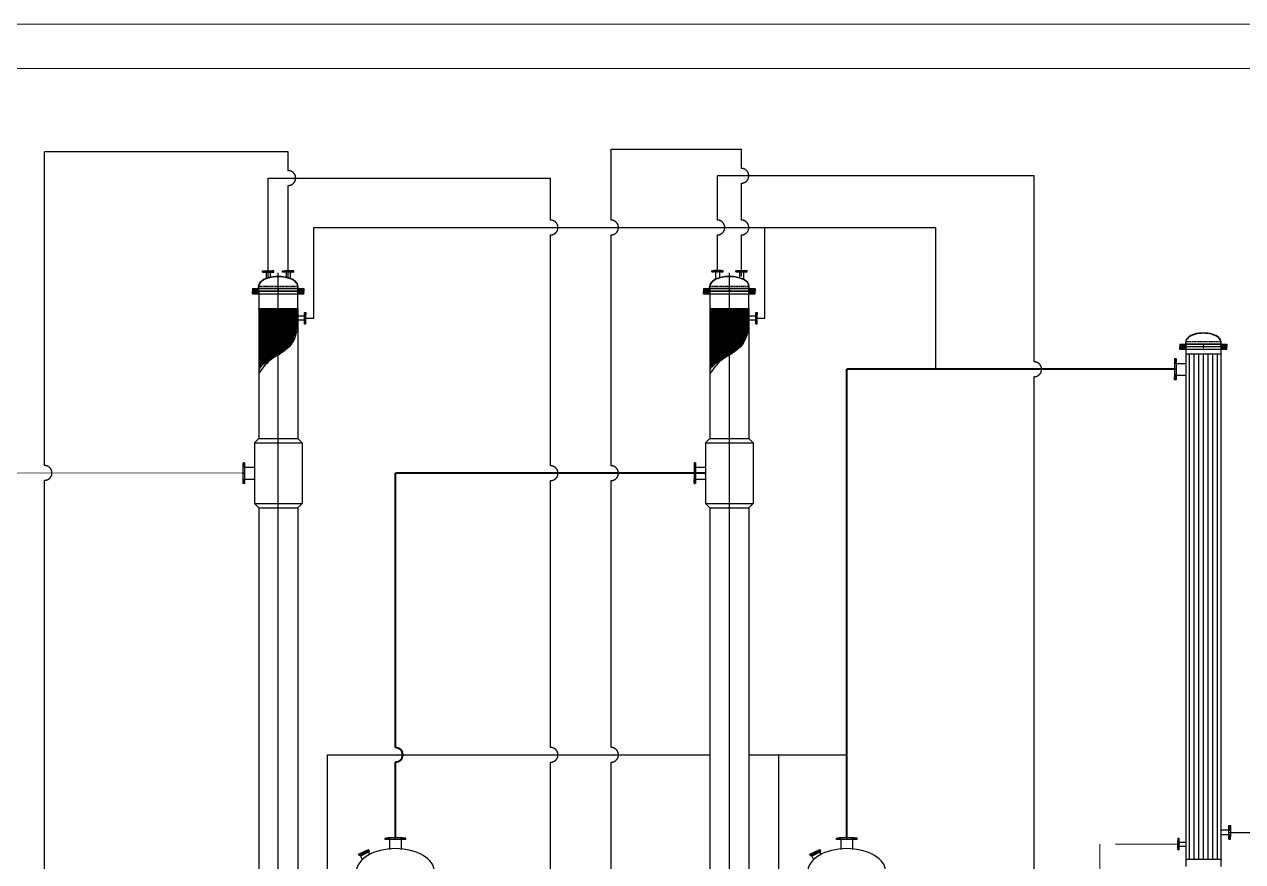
# Model space of a CAD drawing. Header units: millimetres. Extents: x -40360 to 69824, y -20656 to 13897.
# Drawn here: x -31093 to -17040, y -4272 to 5391 of the extents above; entities that cross this region are included whole.
import ezdxf

# ---------------------------------------------------------------- set-up
doc = ezdxf.new("R2010")
doc.units = ezdxf.units.MM
for name, pattern in [('ACAD_ISO02W100', [15, 12, -3]), ('ACAD_ISO10W100', [18, 12, -3, 0, -3]), ('PHANTOM', [63.5, 31.75, -6.35, 6.35, -6.35, 6.35, -6.35])]:
    doc.linetypes.add(name, pattern=pattern)
doc.layers.add('LAYER4', color=3, linetype='ACAD_ISO02W100')
for name, color, linetype, lineweight in [('冷凝水管线', 140, 'ACAD_ISO02W100', 15), ('外围线', 5, 'Continuous', 5), ('物料线路', 40, 'PHANTOM', 25), ('蒸汽线路', 1, 'Continuous', 15), ('轮廓线', 7, 'Continuous', 20)]:
    doc.layers.add(name, color=color, linetype=linetype, lineweight=lineweight)
pattern_1 = [(45, (-45495.7813, 7e-12), (-2.24506403, 2.24506403), [])]

msp = doc.modelspace()

# ---------------------------------------------------------------- hatches: boundary and pattern name
at = {"linetype": 'Continuous'}
h = msp.add_hatch(dxfattribs=at)
h.set_pattern_fill('_USER', scale=3, angle=-135, style=0, pattern_type=0)
h.set_pattern_definition([(315, (-57727.5144, 1825.0843), (-2.12132034, -2.12132034), [])])
h.paths.add_polyline_path([(-28347, 2531), (-28347, 2545), (-28339, 2545), (-28339, 2531)])
h.paths.add_polyline_path([(-28217, 2531), (-28217, 2545), (-28225, 2545), (-28225, 2531)])
h.paths.add_polyline_path([(-28305, 2531), (-28305, 2547), (-28321, 2547), (-28321, 2545), (-28325, 2545), (-28325, 2531)])
h.paths.add_polyline_path([(-28259, 2531), (-28259, 2547), (-28243, 2547), (-28243, 2545), (-28239, 2545), (-28239, 2531)])
h = msp.add_hatch(dxfattribs=at)
h.set_pattern_fill('_USER', scale=3, angle=-135, style=0, pattern_type=0)
h.set_pattern_definition([(225, (1396.6808, 1825.0843), (2.12132034, -2.12132034), [])])
h.paths.add_polyline_path([(-27984, 2531), (-27984, 2545), (-27992, 2545), (-27992, 2531)])
h.paths.add_polyline_path([(-28114, 2531), (-28114, 2545), (-28106, 2545), (-28106, 2531)])
h.paths.add_polyline_path([(-28026, 2531), (-28026, 2547), (-28010, 2547), (-28010, 2545), (-28006, 2545), (-28006, 2531)])
h.paths.add_polyline_path([(-28072, 2531), (-28072, 2547), (-28088, 2547), (-28088, 2545), (-28092, 2545), (-28092, 2531)])
h = msp.add_hatch(dxfattribs=at)
h.set_pattern_fill('_USER', scale=3, angle=-135, style=0, pattern_type=0)
h.set_pattern_definition([(225, (6347.3716, 1827.3475), (2.12132034, -2.12132034), [])])
h.paths.add_polyline_path([(-23034, 2533), (-23034, 2547), (-23042, 2547), (-23042, 2533)])
h.paths.add_polyline_path([(-23164, 2533), (-23164, 2547), (-23156, 2547), (-23156, 2533)])
h.paths.add_polyline_path([(-23076, 2533), (-23076, 2549), (-23060, 2549), (-23060, 2547), (-23056, 2547), (-23056, 2533)])
h.paths.add_polyline_path([(-23122, 2533), (-23122, 2549), (-23138, 2549), (-23138, 2547), (-23142, 2547), (-23142, 2533)])
h = msp.add_hatch(dxfattribs=at)
h.set_pattern_fill('_USER', scale=3, angle=-135, style=0, pattern_type=0)
h.set_pattern_definition([(315, (-52267.626, 1827.3475), (-2.12132034, -2.12132034), [])])
h.paths.add_polyline_path([(-22887, 2533), (-22887, 2547), (-22879, 2547), (-22879, 2533)])
h.paths.add_polyline_path([(-22757, 2533), (-22757, 2547), (-22765, 2547), (-22765, 2533)])
h.paths.add_polyline_path([(-22845, 2533), (-22845, 2549), (-22861, 2549), (-22861, 2547), (-22865, 2547), (-22865, 2533)])
h.paths.add_polyline_path([(-22799, 2533), (-22799, 2549), (-22783, 2549), (-22783, 2547), (-22779, 2547), (-22779, 2533)])
h = msp.add_hatch()
h.set_pattern_fill('ANSI31', color=3, angle=90, style=0)
h.set_pattern_definition([(135, (-45495.7813, 7e-12), (-2.24506403, -2.24506403), [])])
h.paths.add_polyline_path([(-28451, 2341), (-28463, 2341), (-28463, 2313), (-28451, 2313)])
h.paths.add_polyline_path([(-28451, 2309), (-28463, 2309), (-28463, 2281), (-28451, 2281)])
h.paths.add_polyline_path([(-28390, 2341), (-28429, 2341), (-28429, 2313), (-28424, 2313), (-28424, 2311), (-28390, 2311)])
h.paths.add_polyline_path([(-28390, 2311), (-28424, 2311), (-28424, 2309), (-28429, 2309), (-28429, 2281), (-28390, 2281)])
h.paths.add_polyline_path([(-27901, 2341), (-27940, 2341), (-27940, 2311), (-27906, 2311), (-27906, 2313), (-27901, 2313)])
h.paths.add_polyline_path([(-27901, 2309), (-27906, 2309), (-27906, 2311), (-27940, 2311), (-27940, 2281), (-27901, 2281)])
h.paths.add_polyline_path([(-27868, 2341), (-27879, 2341), (-27879, 2313), (-27868, 2313)])
h.paths.add_polyline_path([(-27868, 2309), (-27879, 2309), (-27879, 2281), (-27868, 2281)])
h = msp.add_hatch()
h.set_pattern_fill('ANSI31', color=3, angle=90, style=0)
h.set_pattern_definition([(135, (-40290.4917, 7e-12), (-2.24506403, -2.24506403), [])])
h.paths.add_polyline_path([(-23246, 2341), (-23258, 2341), (-23258, 2313), (-23246, 2313)])
h.paths.add_polyline_path([(-23246, 2309), (-23258, 2309), (-23258, 2281), (-23246, 2281)])
h.paths.add_polyline_path([(-23185, 2341), (-23224, 2341), (-23224, 2313), (-23219, 2313), (-23219, 2311), (-23185, 2311)])
h.paths.add_polyline_path([(-23185, 2311), (-23219, 2311), (-23219, 2309), (-23224, 2309), (-23224, 2281), (-23185, 2281)])
h.paths.add_polyline_path([(-22696, 2341), (-22735, 2341), (-22735, 2311), (-22701, 2311), (-22701, 2313), (-22696, 2313)])
h.paths.add_polyline_path([(-22696, 2309), (-22701, 2309), (-22701, 2311), (-22735, 2311), (-22735, 2281), (-22696, 2281)])
h.paths.add_polyline_path([(-22663, 2341), (-22674, 2341), (-22674, 2313), (-22663, 2313)])
h.paths.add_polyline_path([(-22663, 2309), (-22674, 2309), (-22674, 2281), (-22663, 2281)])
h = msp.add_hatch()
h.set_pattern_fill('ANSI31', color=6, style=0)
h.set_pattern_definition(pattern_1)
h.paths.add_polyline_path([(-28172, 2111), (-28179, 2111), (-28179, 2081), (-28172, 2081)])
h.paths.add_polyline_path([(-28193, 2111), (-28200, 2111), (-28200, 2081), (-28193, 2081)])
h.paths.add_polyline_path([(-28214, 2111), (-28220, 2111), (-28220, 2081), (-28214, 2081)])
h.paths.add_polyline_path([(-28234, 2111), (-28241, 2111), (-28241, 2081), (-28234, 2081)])
h.paths.add_polyline_path([(-28255, 2111), (-28262, 2111), (-28262, 2081), (-28255, 2081)])
h.paths.add_polyline_path([(-28275, 2111), (-28282, 2111), (-28282, 2081), (-28275, 2081)])
h.paths.add_polyline_path([(-28296, 2111), (-28303, 2111), (-28303, 2081), (-28296, 2081)])
h.paths.add_polyline_path([(-28317, 2111), (-28323, 2111), (-28323, 2081), (-28317, 2081)])
h.paths.add_polyline_path([(-28337, 2111), (-28344, 2111), (-28344, 2081), (-28337, 2081)])
h.paths.add_polyline_path([(-28358, 2111), (-28365, 2111), (-28365, 2081), (-28358, 2081)])
h.paths.add_polyline_path([(-28378, 2111), (-28390, 2111), (-28390, 2081), (-28378, 2081)])
h.paths.add_polyline_path([(-28152, 2111), (-28159, 2111), (-28159, 2081), (-28152, 2081)])
h.paths.add_polyline_path([(-28131, 2111), (-28138, 2111), (-28138, 2081), (-28131, 2081)])
h.paths.add_polyline_path([(-28110, 2111), (-28117, 2111), (-28117, 2081), (-28110, 2081)])
h.paths.add_polyline_path([(-28090, 2111), (-28097, 2111), (-28097, 2081), (-28090, 2081)])
h.paths.add_polyline_path([(-28069, 2111), (-28076, 2111), (-28076, 2081), (-28069, 2081)])
h.paths.add_polyline_path([(-28049, 2111), (-28055, 2111), (-28055, 2081), (-28049, 2081)])
h.paths.add_polyline_path([(-28028, 2111), (-28035, 2111), (-28035, 2081), (-28028, 2081)])
h.paths.add_polyline_path([(-28007, 2111), (-28014, 2111), (-28014, 2081), (-28007, 2081)])
h.paths.add_polyline_path([(-27987, 2111), (-27994, 2111), (-27994, 2081), (-27987, 2081)])
h.paths.add_polyline_path([(-27966, 2111), (-27973, 2111), (-27973, 2081), (-27966, 2081)])
h.paths.add_polyline_path([(-27940, 2111), (-27952, 2111), (-27952, 2081), (-27940, 2081)])
h = msp.add_hatch()
h.set_pattern_fill('ANSI31', color=6, style=0)
h.set_pattern_definition([(45, (-40290.4917, 7e-12), (-2.24506403, 2.24506403), [])])
h.paths.add_polyline_path([(-22967, 2111), (-22974, 2111), (-22974, 2081), (-22967, 2081)])
h.paths.add_polyline_path([(-22988, 2111), (-22994, 2111), (-22994, 2081), (-22988, 2081)])
h.paths.add_polyline_path([(-23008, 2111), (-23015, 2111), (-23015, 2081), (-23008, 2081)])
h.paths.add_polyline_path([(-23029, 2111), (-23036, 2111), (-23036, 2081), (-23029, 2081)])
h.paths.add_polyline_path([(-23049, 2111), (-23056, 2111), (-23056, 2081), (-23049, 2081)])
h.paths.add_polyline_path([(-23070, 2111), (-23077, 2111), (-23077, 2081), (-23070, 2081)])
h.paths.add_polyline_path([(-23091, 2111), (-23098, 2111), (-23098, 2081), (-23091, 2081)])
h.paths.add_polyline_path([(-23111, 2111), (-23118, 2111), (-23118, 2081), (-23111, 2081)])
h.paths.add_polyline_path([(-23132, 2111), (-23139, 2111), (-23139, 2081), (-23132, 2081)])
h.paths.add_polyline_path([(-23152, 2111), (-23159, 2111), (-23159, 2081), (-23152, 2081)])
h.paths.add_polyline_path([(-23173, 2111), (-23185, 2111), (-23185, 2081), (-23173, 2081)])
h.paths.add_polyline_path([(-22946, 2111), (-22953, 2111), (-22953, 2081), (-22946, 2081)])
h.paths.add_polyline_path([(-22926, 2111), (-22933, 2111), (-22933, 2081), (-22926, 2081)])
h.paths.add_polyline_path([(-22905, 2111), (-22912, 2111), (-22912, 2081), (-22905, 2081)])
h.paths.add_polyline_path([(-22885, 2111), (-22891, 2111), (-22891, 2081), (-22885, 2081)])
h.paths.add_polyline_path([(-22864, 2111), (-22871, 2111), (-22871, 2081), (-22864, 2081)])
h.paths.add_polyline_path([(-22843, 2111), (-22850, 2111), (-22850, 2081), (-22843, 2081)])
h.paths.add_polyline_path([(-22823, 2111), (-22830, 2111), (-22830, 2081), (-22823, 2081)])
h.paths.add_polyline_path([(-22802, 2111), (-22809, 2111), (-22809, 2081), (-22802, 2081)])
h.paths.add_polyline_path([(-22781, 2111), (-22788, 2111), (-22788, 2081), (-22781, 2081)])
h.paths.add_polyline_path([(-22761, 2111), (-22768, 2111), (-22768, 2081), (-22761, 2081)])
h.paths.add_polyline_path([(-22735, 2111), (-22747, 2111), (-22747, 2081), (-22735, 2081)])
h = msp.add_hatch(dxfattribs=at)
h.set_pattern_fill('_USER', scale=3, angle=-45, style=0, pattern_type=0)
h.set_pattern_definition([(135, (-28567.013, -27445.1252), (-2.12132034, -2.12132034), [])])
h.paths.add_polyline_path([(-27861, 1936), (-27847, 1936), (-27847, 1944), (-27861, 1944)])
h.paths.add_polyline_path([(-27861, 2066), (-27847, 2066), (-27847, 2058), (-27861, 2058)])
h.paths.add_polyline_path([(-27861, 1978), (-27845, 1978), (-27845, 1962), (-27847, 1962), (-27847, 1958), (-27861, 1958)])
h.paths.add_polyline_path([(-27861, 2024), (-27845, 2024), (-27845, 2040), (-27847, 2040), (-27847, 2044), (-27861, 2044)])
h = msp.add_hatch(dxfattribs=at)
h.set_pattern_fill('_USER', scale=3, angle=-45, style=0, pattern_type=0)
h.set_pattern_definition([(135, (-23361.7234, -27445.1252), (-2.12132034, -2.12132034), [])])
h.paths.add_polyline_path([(-22656, 1936), (-22642, 1936), (-22642, 1944), (-22656, 1944)])
h.paths.add_polyline_path([(-22656, 2066), (-22642, 2066), (-22642, 2058), (-22656, 2058)])
h.paths.add_polyline_path([(-22656, 1978), (-22640, 1978), (-22640, 1962), (-22642, 1962), (-22642, 1958), (-22656, 1958)])
h.paths.add_polyline_path([(-22656, 2024), (-22640, 2024), (-22640, 2040), (-22642, 2040), (-22642, 2044), (-22656, 2044)])
h = msp.add_hatch()
h.set_pattern_fill('ANSI31', color=256, style=0)
h.set_pattern_definition(pattern_1)
h.paths.add_polyline_path([(-17763, 1674), (-17751, 1674), (-17751, 1700), (-17763, 1700)])
h.paths.add_polyline_path([(-17763, 1670), (-17763, 1644), (-17751, 1644), (-17751, 1670)])
h.paths.add_polyline_path([(-17693, 1672), (-17693, 1700), (-17729, 1700), (-17729, 1674), (-17724, 1674), (-17724, 1672)])
h.paths.add_polyline_path([(-17693, 1644), (-17693, 1672), (-17724, 1672), (-17724, 1670), (-17729, 1670), (-17729, 1644)])
h.paths.add_polyline_path([(-17261, 1672), (-17261, 1674), (-17256, 1674), (-17256, 1700), (-17293, 1700), (-17293, 1672)])
h.paths.add_polyline_path([(-17256, 1644), (-17256, 1670), (-17261, 1670), (-17261, 1672), (-17293, 1672), (-17293, 1644)])
h.paths.add_polyline_path([(-17234, 1674), (-17223, 1674), (-17223, 1700), (-17234, 1700)])
h.paths.add_polyline_path([(-17234, 1644), (-17223, 1644), (-17223, 1670), (-17234, 1670)])
h = msp.add_hatch(dxfattribs=at)
h.set_pattern_fill('_USER', scale=3, angle=-45, style=0, pattern_type=0)
h.set_pattern_definition([(315, (-17934.4442, 33593.9363), (2.12132034, 2.12132034), [])])
h.paths.add_polyline_path([(-17809, 1530), (-17825, 1530), (-17825, 1519), (-17809, 1519)])
h.paths.add_polyline_path([(-17809, 1290), (-17825, 1290), (-17825, 1301), (-17809, 1301)])
h.paths.add_polyline_path([(-17809, 1478), (-17827, 1478), (-17827, 1497), (-17825, 1497), (-17825, 1501), (-17809, 1501)])
h.paths.add_polyline_path([(-17809, 1343), (-17827, 1343), (-17827, 1323), (-17825, 1323), (-17825, 1319), (-17809, 1319)])
h = msp.add_hatch(dxfattribs=at)
h.set_pattern_fill('_USER', scale=3, angle=-45, style=0, pattern_type=0)
h.set_pattern_definition([(315, (-28680.618, 32395.2766), (2.12132034, 2.12132034), [])])
h.paths.add_polyline_path([(-28555, 331), (-28571, 331), (-28571, 320), (-28555, 320)])
h.paths.add_polyline_path([(-28555, 91), (-28571, 91), (-28571, 102), (-28555, 102)])
h.paths.add_polyline_path([(-28555, 279), (-28573, 279), (-28573, 298), (-28571, 298), (-28571, 302), (-28555, 302)])
h.paths.add_polyline_path([(-28555, 144), (-28573, 144), (-28573, 124), (-28571, 124), (-28571, 120), (-28555, 120)])
h = msp.add_hatch(dxfattribs=at)
h.set_pattern_fill('_USER', scale=3, angle=-45, style=0, pattern_type=0)
h.set_pattern_definition([(315, (-23475.3284, 32395.2766), (2.12132034, 2.12132034), [])])
h.paths.add_polyline_path([(-23350, 331), (-23366, 331), (-23366, 320), (-23350, 320)])
h.paths.add_polyline_path([(-23350, 91), (-23366, 91), (-23366, 102), (-23350, 102)])
h.paths.add_polyline_path([(-23350, 279), (-23368, 279), (-23368, 298), (-23366, 298), (-23366, 302), (-23350, 302)])
h.paths.add_polyline_path([(-23350, 144), (-23368, 144), (-23368, 124), (-23366, 124), (-23366, 120), (-23350, 120)])
h = msp.add_hatch(dxfattribs=at)
h.set_pattern_fill('_USER', scale=3.6, angle=-45, style=0, pattern_type=0)
h.set_pattern_definition([(135, (-18044.738, -39269.2752), (-2.5455844, -2.5455844), [])])
h.paths.add_polyline_path([(-17198, -4012), (-17181, -4012), (-17181, -4003), (-17198, -4003)])
h.paths.add_polyline_path([(-17198, -3856), (-17181, -3856), (-17181, -3866), (-17198, -3866)])
h.paths.add_polyline_path([(-17198, -3962), (-17178, -3962), (-17178, -3981), (-17181, -3981), (-17181, -3986), (-17198, -3986)])
h.paths.add_polyline_path([(-17198, -3907), (-17178, -3907), (-17178, -3887), (-17181, -3887), (-17181, -3883), (-17198, -3883)])
h = msp.add_hatch(dxfattribs=at)
h.set_pattern_fill('_USER', scale=3, angle=-135, style=0, pattern_type=0)
h.set_pattern_definition([(225, (5371.086, -3889.5536), (2.12132034, -2.12132034), [])])
h.paths.add_polyline_path([(-26693, -4015), (-26693, -3999), (-26704, -3999), (-26704, -4015)])
h.paths.add_polyline_path([(-26933, -4015), (-26933, -3999), (-26922, -3999), (-26922, -4015)])
h.paths.add_polyline_path([(-26745, -4015), (-26745, -3997), (-26726, -3997), (-26726, -3999), (-26722, -3999), (-26722, -4015)])
h.paths.add_polyline_path([(-26880, -4015), (-26880, -3997), (-26900, -3997), (-26900, -3999), (-26904, -3999), (-26904, -4015)])
h = msp.add_hatch(dxfattribs=at)
h.set_pattern_fill('_USER', scale=3, angle=-135, style=0, pattern_type=0)
h.set_pattern_definition([(225, (10576.3755, -3889.5536), (2.12132034, -2.12132034), [])])
h.paths.add_polyline_path([(-21487, -4015), (-21487, -3999), (-21498, -3999), (-21498, -4015)])
h.paths.add_polyline_path([(-21727, -4015), (-21727, -3999), (-21716, -3999), (-21716, -4015)])
h.paths.add_polyline_path([(-21540, -4015), (-21540, -3997), (-21520, -3997), (-21520, -3999), (-21516, -3999), (-21516, -4015)])
h.paths.add_polyline_path([(-21675, -4015), (-21675, -3997), (-21694, -3997), (-21694, -3999), (-21698, -3999), (-21698, -4015)])
h = msp.add_hatch(dxfattribs=at)
h.set_pattern_fill('_USER', scale=3, angle=-45, style=0, pattern_type=0)
h.set_pattern_definition([(45, (-17066.2265, -33517.166), (2.12132034, -2.12132034), [])])
h.paths.add_polyline_path([(-17772, -4136), (-17786, -4136), (-17786, -4128), (-17772, -4128)])
h.paths.add_polyline_path([(-17772, -4006), (-17786, -4006), (-17786, -4014), (-17772, -4014)])
h.paths.add_polyline_path([(-17772, -4094), (-17788, -4094), (-17788, -4110), (-17786, -4110), (-17786, -4114), (-17772, -4114)])
h.paths.add_polyline_path([(-17772, -4048), (-17788, -4048), (-17788, -4032), (-17786, -4032), (-17786, -4028), (-17772, -4028)])

# ---------------------------------------------------------------- linework, layer by layer
at = {"color": 6, "lineweight": 30}
for p, q in [((-27756, 2001), (-27756, 3046)), ((-27756, 3046), (-20585, 3046)), ((-22551, 2001), (-22551, 3046)), ((-20585, 3046), (-20585, 1410)), ((-27845, 2001), (-27756, 2001)), ((-22640, 2001), (-22551, 2001)), ((-27597, -5612), (-27597, -3039)), ((-27597, -3039), (-23185, -3039)), ((-22735, -3039), (-21607, -3039)), ((-22392, -5612), (-22392, -3039))]:
    msp.add_line(p, q, dxfattribs=at)
for p, q in [((-28347, 2531), (-28347, 2545)), ((-28347, 2545), (-28321, 2545)), ((-28347, 2531), (-28217, 2531)), ((-28339, 2531), (-28339, 2545)), ((-28325, 2531), (-28325, 2545)), ((-28321, 2545), (-28321, 2547)), ((-28321, 2547), (-28243, 2547)), ((-28305, 2531), (-28305, 2547)), ((-28305, 2531), (-28305, 2455)), ((-28259, 2531), (-28259, 2547)), ((-28259, 2531), (-28259, 2469)), ((-28243, 2547), (-28243, 2545)), ((-28217, 2545), (-28243, 2545)), ((-28239, 2531), (-28239, 2545)), ((-28225, 2531), (-28225, 2545)), ((-28217, 2531), (-28217, 2545)), ((-28114, 2531), (-28114, 2545)), ((-28114, 2545), (-28088, 2545)), ((-27984, 2531), (-28114, 2531)), ((-28106, 2531), (-28106, 2545)), ((-28092, 2531), (-28092, 2545)), ((-28010, 2547), (-28088, 2547)), ((-28088, 2547), (-28088, 2545)), ((-28072, 2531), (-28072, 2547)), ((-28072, 2531), (-28072, 2469)), ((-28026, 2531), (-28026, 2547)), ((-28026, 2531), (-28026, 2455)), ((-28010, 2545), (-28010, 2547)), ((-27984, 2545), (-28010, 2545)), ((-28006, 2531), (-28006, 2545)), ((-27992, 2531), (-27992, 2545)), ((-27984, 2531), (-27984, 2545)), ((-23164, 2533), (-23164, 2547)), ((-23164, 2547), (-23138, 2547)), ((-23034, 2533), (-23164, 2533)), ((-23156, 2533), (-23156, 2547)), ((-23142, 2533), (-23142, 2547)), ((-23060, 2549), (-23138, 2549)), ((-23138, 2549), (-23138, 2547)), ((-23122, 2533), (-23122, 2549)), ((-23122, 2533), (-23122, 2445)), ((-23076, 2533), (-23076, 2549)), ((-23076, 2533), (-23076, 2463)), ((-23060, 2547), (-23060, 2549)), ((-23034, 2547), (-23060, 2547)), ((-23056, 2533), (-23056, 2547)), ((-23042, 2533), (-23042, 2547)), ((-23034, 2533), (-23034, 2547)), ((-22887, 2533), (-22887, 2547)), ((-22887, 2547), (-22861, 2547)), ((-22887, 2533), (-22757, 2533)), ((-22879, 2533), (-22879, 2547)), ((-22865, 2533), (-22865, 2547)), ((-22861, 2547), (-22861, 2549)), ((-22861, 2549), (-22783, 2549)), ((-22845, 2533), (-22845, 2549)), ((-22845, 2533), (-22845, 2463)), ((-22799, 2533), (-22799, 2549)), ((-22799, 2533), (-22799, 2445)), ((-22783, 2549), (-22783, 2547)), ((-22757, 2547), (-22783, 2547)), ((-22779, 2533), (-22779, 2547)), ((-22765, 2533), (-22765, 2547)), ((-22757, 2533), (-22757, 2547)), ((-28463, 2341), (-28463, 2313)), ((-28463, 2341), (-27868, 2341)), ((-28463, 2313), (-28424, 2313)), ((-28463, 2281), (-28463, 2309)), ((-28463, 2309), (-28424, 2309)), ((-28463, 2281), (-27868, 2281)), ((-28451, 2341), (-28451, 2313)), ((-28451, 2281), (-28451, 2309)), ((-28429, 2341), (-28429, 2313)), ((-28429, 2281), (-28429, 2309)), ((-28424, 2313), (-28424, 2311)), ((-28424, 2311), (-27906, 2311)), ((-28424, 2309), (-28424, 2311)), ((-28424, 2311), (-27906, 2311)), ((-28394, 2341), (-28394, 2366)), ((-27936, 2341), (-28394, 2341)), ((-28390, 2341), (-28390, 2366)), ((-28390, 2311), (-28390, 2341)), ((-27940, 2311), (-28390, 2311)), ((-28390, 2311), (-28390, 2111)), ((-27940, 2341), (-27940, 2366)), ((-27940, 2311), (-27940, 2341)), ((-27940, 2111), (-27940, 2311)), ((-27936, 2341), (-27936, 2366)), ((-27906, 2311), (-27906, 2313)), ((-27868, 2313), (-27906, 2313)), ((-27906, 2311), (-27906, 2309)), ((-27868, 2309), (-27906, 2309)), ((-27901, 2341), (-27901, 2313)), ((-27901, 2281), (-27901, 2309)), ((-27879, 2341), (-27879, 2313)), ((-27879, 2281), (-27879, 2309)), ((-27868, 2341), (-27868, 2313)), ((-27868, 2281), (-27868, 2309)), ((-23258, 2341), (-23258, 2313)), ((-23258, 2341), (-22663, 2341)), ((-23258, 2313), (-23219, 2313)), ((-23258, 2281), (-23258, 2309)), ((-23258, 2309), (-23219, 2309)), ((-23258, 2281), (-22663, 2281)), ((-23246, 2341), (-23246, 2313)), ((-23246, 2281), (-23246, 2309)), ((-23224, 2341), (-23224, 2313)), ((-23224, 2281), (-23224, 2309)), ((-23219, 2313), (-23219, 2311)), ((-23219, 2311), (-22701, 2311)), ((-23219, 2309), (-23219, 2311)), ((-23219, 2311), (-22701, 2311)), ((-23189, 2341), (-23189, 2366)), ((-22731, 2341), (-23189, 2341)), ((-23185, 2341), (-23185, 2366)), ((-23185, 2311), (-23185, 2341)), ((-22735, 2311), (-23185, 2311)), ((-23185, 2311), (-23185, 2111)), ((-22735, 2341), (-22735, 2366)), ((-22735, 2311), (-22735, 2341)), ((-22735, 2111), (-22735, 2311)), ((-22731, 2341), (-22731, 2366)), ((-22701, 2311), (-22701, 2313)), ((-22663, 2313), (-22701, 2313)), ((-22701, 2311), (-22701, 2309)), ((-22663, 2309), (-22701, 2309)), ((-22696, 2341), (-22696, 2313)), ((-22696, 2281), (-22696, 2309)), ((-22674, 2341), (-22674, 2313)), ((-22674, 2281), (-22674, 2309)), ((-22663, 2341), (-22663, 2313)), ((-22663, 2281), (-22663, 2309)), ((-28390, 2111), (-27940, 2111)), ((-28390, 2111), (-28390, 611)), ((-27940, 2111), (-27940, 611)), ((-23185, 2111), (-22735, 2111)), ((-23185, 2111), (-23185, 611)), ((-22735, 2111), (-22735, 611)), ((-28390, 2081), (-27940, 2081)), ((-27861, 2024), (-27940, 2024)), ((-27861, 1978), (-27940, 1978)), ((-27861, 2066), (-27847, 2066)), ((-27861, 1936), (-27861, 2066)), ((-27861, 2058), (-27847, 2058)), ((-27861, 2044), (-27847, 2044)), ((-27861, 2024), (-27845, 2024)), ((-27861, 1978), (-27845, 1978)), ((-27847, 2066), (-27847, 2040)), ((-27845, 2040), (-27847, 2040)), ((-27845, 1962), (-27845, 2040)), ((-23185, 2081), (-22735, 2081)), ((-22656, 2024), (-22735, 2024)), ((-22656, 1978), (-22735, 1978)), ((-22656, 2066), (-22642, 2066)), ((-22656, 1936), (-22656, 2066)), ((-22656, 2058), (-22642, 2058)), ((-22656, 2044), (-22642, 2044)), ((-22656, 2024), (-22640, 2024)), ((-22656, 1978), (-22640, 1978)), ((-22642, 2066), (-22642, 2040)), ((-22640, 2040), (-22642, 2040)), ((-22640, 1962), (-22640, 2040)), ((-27861, 1958), (-27847, 1958)), ((-27861, 1944), (-27847, 1944)), ((-27861, 1936), (-27847, 1936)), ((-27847, 1936), (-27847, 1962)), ((-27847, 1962), (-27845, 1962)), ((-22656, 1958), (-22642, 1958)), ((-22656, 1944), (-22642, 1944)), ((-22656, 1936), (-22642, 1936)), ((-22642, 1936), (-22642, 1962)), ((-22642, 1962), (-22640, 1962)), ((-17763, 1700), (-17763, 1674)), ((-17763, 1700), (-17223, 1700)), ((-17751, 1700), (-17751, 1674)), ((-17729, 1700), (-17729, 1674)), ((-17697, 1700), (-17697, 1725)), ((-17289, 1700), (-17697, 1700)), ((-17693, 1700), (-17693, 1725)), ((-17693, 1672), (-17693, 1700)), ((-17293, 1700), (-17293, 1725)), ((-17293, 1672), (-17293, 1700)), ((-17289, 1700), (-17289, 1725)), ((-17256, 1700), (-17256, 1674)), ((-17234, 1700), (-17234, 1674)), ((-17223, 1700), (-17223, 1674)), ((-17763, 1674), (-17724, 1674)), ((-17763, 1644), (-17763, 1670)), ((-17763, 1670), (-17724, 1670)), ((-17763, 1644), (-17223, 1644)), ((-17751, 1644), (-17751, 1670)), ((-17729, 1644), (-17729, 1670)), ((-17724, 1674), (-17724, 1672)), ((-17724, 1672), (-17261, 1672)), ((-17724, 1670), (-17724, 1672)), ((-17724, 1672), (-17261, 1672)), ((-17693, 1672), (-17293, 1672)), ((-17693, -4328), (-17693, 1672)), ((-17693, 1587), (-17293, 1587)), ((-17293, 1672), (-17293, -4328)), ((-17261, 1672), (-17261, 1674)), ((-17223, 1674), (-17261, 1674)), ((-17261, 1672), (-17261, 1670)), ((-17223, 1670), (-17261, 1670)), ((-17256, 1644), (-17256, 1670)), ((-17234, 1644), (-17234, 1670)), ((-17223, 1644), (-17223, 1670)), ((-17825, 1497), (-17827, 1497)), ((-17827, 1497), (-17827, 1323)), ((-17809, 1478), (-17827, 1478)), ((-17809, 1530), (-17825, 1530)), ((-17825, 1530), (-17825, 1497)), ((-17809, 1519), (-17825, 1519)), ((-17809, 1501), (-17825, 1501)), ((-17809, 1530), (-17809, 1290)), ((-17809, 1478), (-17693, 1478)), ((-17809, 1343), (-17827, 1343)), ((-17827, 1323), (-17825, 1323)), ((-17825, 1290), (-17825, 1323)), ((-17809, 1319), (-17825, 1319)), ((-17809, 1301), (-17825, 1301)), ((-17809, 1290), (-17825, 1290)), ((-17809, 1343), (-17693, 1343)), ((-28390, 611), (-28440, 561)), ((-28390, 611), (-27940, 611)), ((-27940, 611), (-27890, 561)), ((-23185, 611), (-23235, 561)), ((-23185, 611), (-22735, 611)), ((-22735, 611), (-22685, 561)), ((-28440, 561), (-28440, -139)), ((-28440, 561), (-27890, 561)), ((-27890, 561), (-27890, -139)), ((-23235, 561), (-23235, -139)), ((-23235, 561), (-22685, 561)), ((-22685, 561), (-22685, -139)), ((-28571, 298), (-28573, 298)), ((-28573, 298), (-28573, 124)), ((-28555, 331), (-28571, 331)), ((-28571, 331), (-28571, 298)), ((-28555, 320), (-28571, 320)), ((-28555, 302), (-28571, 302)), ((-28555, 331), (-28555, 91)), ((-23366, 298), (-23368, 298)), ((-23368, 298), (-23368, 124)), ((-23350, 331), (-23366, 331)), ((-23366, 331), (-23366, 298)), ((-23350, 320), (-23366, 320)), ((-23350, 302), (-23366, 302)), ((-23350, 331), (-23350, 91)), ((-28555, 279), (-28573, 279)), ((-28555, 144), (-28573, 144)), ((-28555, 279), (-28439, 279)), ((-28555, 144), (-28439, 144)), ((-23350, 279), (-23368, 279)), ((-23350, 144), (-23368, 144)), ((-23350, 279), (-23234, 279)), ((-23350, 144), (-23234, 144)), ((-28573, 124), (-28571, 124)), ((-28571, 91), (-28571, 124)), ((-28555, 120), (-28571, 120)), ((-28555, 102), (-28571, 102)), ((-28555, 91), (-28571, 91)), ((-23368, 124), (-23366, 124)), ((-23366, 91), (-23366, 124)), ((-23350, 120), (-23366, 120)), ((-23350, 102), (-23366, 102)), ((-23350, 91), (-23366, 91)), ((-28390, -189), (-28440, -139)), ((-28440, -139), (-27890, -139)), ((-27940, -189), (-27890, -139)), ((-23185, -189), (-23235, -139)), ((-23235, -139), (-22685, -139)), ((-22735, -189), (-22685, -139)), ((-28390, -189), (-27940, -189)), ((-28390, -189), (-28390, -5889)), ((-27940, -189), (-27940, -5889)), ((-23185, -189), (-23185, -5889)), ((-23185, -189), (-22735, -189)), ((-22735, -189), (-22735, -5889)), ((-17198, -3907), (-17293, -3907)), ((-17198, -3856), (-17181, -3856)), ((-17198, -4012), (-17198, -3856)), ((-17198, -3866), (-17181, -3866)), ((-17198, -3883), (-17181, -3883)), ((-17198, -3907), (-17178, -3907)), ((-17181, -3856), (-17181, -3887)), ((-17178, -3887), (-17181, -3887)), ((-17178, -3981), (-17178, -3887)), ((-26933, -4015), (-26933, -3999)), ((-26933, -3999), (-26900, -3999)), ((-26693, -4015), (-26933, -4015)), ((-26922, -4015), (-26922, -3999)), ((-26904, -4015), (-26904, -3999)), ((-26726, -3997), (-26900, -3997)), ((-26900, -3997), (-26900, -3999)), ((-26880, -4015), (-26880, -3997)), ((-26880, -4015), (-26880, -4131)), ((-26745, -4015), (-26745, -3997)), ((-26745, -4015), (-26745, -4131)), ((-26726, -3999), (-26726, -3997)), ((-26693, -3999), (-26726, -3999)), ((-26722, -4015), (-26722, -3999)), ((-26704, -4015), (-26704, -3999)), ((-26693, -4015), (-26693, -3999)), ((-21727, -4015), (-21727, -3999)), ((-21727, -3999), (-21694, -3999)), ((-21487, -4015), (-21727, -4015)), ((-21716, -4015), (-21716, -3999)), ((-21698, -4015), (-21698, -3999)), ((-21520, -3997), (-21694, -3997)), ((-21694, -3997), (-21694, -3999)), ((-21675, -4015), (-21675, -3997)), ((-21675, -4015), (-21675, -4131)), ((-21540, -4015), (-21540, -3997)), ((-21540, -4015), (-21540, -4131)), ((-21520, -3999), (-21520, -3997)), ((-21487, -3999), (-21520, -3999)), ((-21516, -4015), (-21516, -3999)), ((-21498, -4015), (-21498, -3999)), ((-21487, -4015), (-21487, -3999)), ((-17788, -4110), (-17788, -4032)), ((-17788, -4032), (-17786, -4032)), ((-17772, -4048), (-17788, -4048)), ((-17772, -4006), (-17786, -4006)), ((-17786, -4006), (-17786, -4032)), ((-17772, -4014), (-17786, -4014)), ((-17772, -4028), (-17786, -4028)), ((-17772, -4136), (-17772, -4006)), ((-17772, -4048), (-17693, -4048)), ((-17198, -3962), (-17293, -3962)), ((-17198, -3962), (-17178, -3962)), ((-17198, -3986), (-17181, -3986)), ((-17198, -4003), (-17181, -4003)), ((-17198, -4012), (-17181, -4012)), ((-17181, -4012), (-17181, -3981)), ((-17181, -3981), (-17178, -3981)), ((-27239, -4187), (-27182, -4163)), ((-27239, -4187), (-27182, -4163)), ((-27239, -4187), (-27238, -4184)), ((-27239, -4187), (-27238, -4184)), ((-27233, -4200), (-27239, -4187)), ((-27233, -4200), (-27239, -4187)), ((-27238, -4184), (-27123, -4135)), ((-27238, -4184), (-27181, -4160)), ((-27233, -4200), (-27177, -4176)), ((-27177, -4176), (-27233, -4200)), ((-27233, -4200), (-27230, -4201)), ((-27230, -4201), (-27233, -4200)), ((-27116, -4153), (-27230, -4201)), ((-27230, -4201), (-27173, -4177)), ((-27221, -4202), (-27223, -4198)), ((-27223, -4198), (-27221, -4202)), ((-27221, -4202), (-27220, -4202)), ((-27221, -4202), (-27221, -4202)), ((-27124, -4164), (-27216, -4203)), ((-27216, -4203), (-27170, -4184)), ((-27216, -4203), (-27197, -4249)), ((-27216, -4203), (-27197, -4249)), ((-27176, -4178), (-27183, -4161)), ((-27183, -4161), (-27176, -4178)), ((-27123, -4135), (-27181, -4160)), ((-27171, -4176), (-27178, -4159)), ((-27178, -4159), (-27171, -4176)), ((-27177, -4161), (-27120, -4137)), ((-27177, -4161), (-27120, -4137)), ((-27116, -4153), (-27173, -4177)), ((-27171, -4174), (-27115, -4150)), ((-27115, -4150), (-27171, -4174)), ((-27124, -4164), (-27170, -4184)), ((-27122, -4160), (-27124, -4156)), ((-27124, -4156), (-27122, -4160)), ((-27124, -4164), (-27114, -4190)), ((-27124, -4164), (-27114, -4190)), ((-27120, -4137), (-27123, -4135)), ((-27123, -4135), (-27120, -4137)), ((-27122, -4160), (-27123, -4160)), ((-27115, -4150), (-27120, -4137)), ((-27120, -4137), (-27115, -4150)), ((-27115, -4150), (-27116, -4153)), ((-27115, -4150), (-27116, -4153)), ((-22034, -4187), (-21977, -4163)), ((-22034, -4187), (-21977, -4163)), ((-22034, -4187), (-22032, -4184)), ((-22034, -4187), (-22032, -4184)), ((-22028, -4200), (-22034, -4187)), ((-22028, -4200), (-22034, -4187)), ((-22032, -4184), (-21918, -4135)), ((-22032, -4184), (-21975, -4160)), ((-22028, -4200), (-21972, -4176)), ((-21972, -4176), (-22028, -4200)), ((-22028, -4200), (-22025, -4201)), ((-22025, -4201), (-22028, -4200)), ((-21911, -4153), (-22025, -4201)), ((-22025, -4201), (-21968, -4177)), ((-22016, -4202), (-22018, -4198)), ((-22018, -4198), (-22016, -4202)), ((-22016, -4202), (-22015, -4202)), ((-22016, -4202), (-22016, -4202)), ((-21919, -4164), (-22011, -4203)), ((-22011, -4203), (-21965, -4184)), ((-22011, -4203), (-21992, -4249)), ((-22011, -4203), (-21992, -4249)), ((-21971, -4178), (-21978, -4161)), ((-21978, -4161), (-21971, -4178)), ((-21918, -4135), (-21975, -4160)), ((-21965, -4176), (-21973, -4159)), ((-21973, -4159), (-21965, -4176)), ((-21972, -4161), (-21915, -4137)), ((-21972, -4161), (-21915, -4137)), ((-21911, -4153), (-21968, -4177)), ((-21966, -4174), (-21910, -4150)), ((-21910, -4150), (-21966, -4174)), ((-21919, -4164), (-21965, -4184)), ((-21919, -4164), (-21908, -4190)), ((-21919, -4164), (-21908, -4190)), ((-21915, -4137), (-21918, -4135)), ((-21918, -4135), (-21915, -4137)), ((-21917, -4160), (-21918, -4156)), ((-21918, -4156), (-21917, -4160)), ((-21917, -4160), (-21917, -4160)), ((-21910, -4150), (-21915, -4137)), ((-21915, -4137), (-21910, -4150)), ((-21910, -4150), (-21911, -4153)), ((-21910, -4150), (-21911, -4153)), ((-17772, -4094), (-17788, -4094)), ((-17786, -4110), (-17788, -4110)), ((-17786, -4136), (-17786, -4110)), ((-17772, -4114), (-17786, -4114)), ((-17772, -4128), (-17786, -4128)), ((-17772, -4136), (-17786, -4136)), ((-17772, -4094), (-17693, -4094)), ((-17693, -4243), (-17293, -4243))]:
    msp.add_line(p, q)
at = {"color": 1, "linetype": 'ACAD_ISO10W100'}
for p, q in [((-28332, 2526), (-28332, 2550)), ((-28282, 2525), (-28282, 2555)), ((-28232, 2526), (-28232, 2550)), ((-28099, 2526), (-28099, 2550)), ((-28049, 2525), (-28049, 2555)), ((-27999, 2526), (-27999, 2550)), ((-23149, 2528), (-23149, 2552)), ((-23099, 2527), (-23099, 2557)), ((-23049, 2528), (-23049, 2552)), ((-22872, 2528), (-22872, 2552)), ((-22822, 2527), (-22822, 2557)), ((-22772, 2528), (-22772, 2552)), ((-28440, 2346), (-28440, 2308)), ((-28440, 2276), (-28440, 2314)), ((-27936, 2366), (-28394, 2366)), ((-28165, 2347), (-28165, 2303)), ((-28165, 2275), (-28165, 2319)), ((-27890, 2346), (-27890, 2308)), ((-27890, 2276), (-27890, 2314)), ((-23235, 2346), (-23235, 2308)), ((-23235, 2276), (-23235, 2314)), ((-22731, 2366), (-23189, 2366)), ((-22960, 2347), (-22960, 2303)), ((-22960, 2275), (-22960, 2319)), ((-22685, 2346), (-22685, 2308)), ((-22685, 2276), (-22685, 2314)), ((-27867, 2001), (-27837, 2001)), ((-27866, 2051), (-27842, 2051)), ((-22662, 2001), (-22632, 2001)), ((-22661, 2051), (-22637, 2051)), ((-27866, 1951), (-27842, 1951)), ((-22661, 1951), (-22637, 1951)), ((-17740, 1705), (-17740, 1669)), ((-17289, 1725), (-17697, 1725)), ((-17493, 1706), (-17493, 1664)), ((-17245, 1705), (-17245, 1669)), ((-17740, 1639), (-17740, 1675)), ((-17493, 1638), (-17493, 1680)), ((-17245, 1639), (-17245, 1675)), ((-17803, 1410), (-17835, 1410)), ((-17804, 1510), (-17830, 1510)), ((-17804, 1310), (-17830, 1310)), ((-28550, 311), (-28576, 311)), ((-23345, 311), (-23371, 311)), ((-28549, 211), (-28581, 211)), ((-23344, 211), (-23376, 211)), ((-28550, 111), (-28576, 111)), ((-23345, 111), (-23371, 111)), ((-17205, -3934), (-17169, -3934)), ((-17204, -3874), (-17175, -3874)), ((-26913, -4020), (-26913, -3994)), ((-26813, -4021), (-26813, -3989)), ((-26713, -4020), (-26713, -3994)), ((-21707, -4020), (-21707, -3994)), ((-21607, -4021), (-21607, -3989)), ((-21507, -4020), (-21507, -3994)), ((-17766, -4071), (-17796, -4071)), ((-17767, -4021), (-17791, -4021)), ((-17204, -3994), (-17175, -3994)), ((-17767, -4121), (-17791, -4121))]:
    msp.add_line(p, q, dxfattribs=at)
at = {"color": 1}
for p, q in [((-28165, -6689), (-28165, 2522)), ((-22960, -6689), (-22960, 2522))]:
    msp.add_line(p, q, dxfattribs=at)
at = {"color": 4}
for p, q in [((-28378, 1408), (-28378, 2111)), ((-28365, 1430), (-28365, 2111)), ((-28358, 1438), (-28358, 2111)), ((-28344, 1452), (-28344, 2111)), ((-28337, 1458), (-28337, 2111)), ((-28323, 1470), (-28323, 2111)), ((-28317, 1475), (-28317, 2111)), ((-28303, 1485), (-28303, 2111)), ((-28296, 1490), (-28296, 2111)), ((-28282, 1499), (-28282, 2111)), ((-28275, 1503), (-28275, 2111)), ((-28262, 1512), (-28262, 2111)), ((-28255, 1516), (-28255, 2111)), ((-28241, 1524), (-28241, 2111)), ((-28234, 1529), (-28234, 2111)), ((-28220, 1537), (-28220, 2111)), ((-28214, 1541), (-28214, 2111)), ((-28200, 1549), (-28200, 2111)), ((-28193, 1553), (-28193, 2111)), ((-28179, 1561), (-28179, 2111)), ((-28172, 1565), (-28172, 2111)), ((-28159, 1574), (-28159, 2111)), ((-28152, 1578), (-28152, 2111)), ((-28138, 1586), (-28138, 2111)), ((-28131, 1591), (-28131, 2111)), ((-28117, 1600), (-28117, 2111)), ((-28110, 1605), (-28110, 2111)), ((-28097, 1615), (-28097, 2111)), ((-28090, 1620), (-28090, 2111)), ((-28076, 1631), (-28076, 2111)), ((-28069, 1637), (-28069, 2111)), ((-28055, 1649), (-28055, 2111)), ((-28049, 1656), (-28049, 2111)), ((-28035, 1671), (-28035, 2111)), ((-28028, 1679), (-28028, 2111)), ((-28014, 1698), (-28014, 2111)), ((-28007, 1709), (-28007, 2111)), ((-27994, 1734), (-27994, 2111)), ((-27987, 1750), (-27987, 2111)), ((-27973, 1787), (-27973, 2111)), ((-27966, 1810), (-27966, 2111)), ((-27952, 1865), (-27952, 2111)), ((-23173, 1408), (-23173, 2111)), ((-23159, 1430), (-23159, 2111)), ((-23152, 1438), (-23152, 2111)), ((-23139, 1452), (-23139, 2111)), ((-23132, 1458), (-23132, 2111)), ((-23118, 1470), (-23118, 2111)), ((-23111, 1475), (-23111, 2111)), ((-23098, 1485), (-23098, 2111)), ((-23091, 1490), (-23091, 2111)), ((-23077, 1499), (-23077, 2111)), ((-23070, 1503), (-23070, 2111)), ((-23056, 1512), (-23056, 2111)), ((-23049, 1516), (-23049, 2111)), ((-23036, 1524), (-23036, 2111)), ((-23029, 1529), (-23029, 2111)), ((-23015, 1537), (-23015, 2111)), ((-23008, 1541), (-23008, 2111)), ((-22994, 1549), (-22994, 2111)), ((-22988, 1553), (-22988, 2111)), ((-22974, 1561), (-22974, 2111)), ((-22967, 1565), (-22967, 2111)), ((-22953, 1574), (-22953, 2111)), ((-22946, 1578), (-22946, 2111)), ((-22933, 1586), (-22933, 2111)), ((-22926, 1591), (-22926, 2111)), ((-22912, 1600), (-22912, 2111)), ((-22905, 1605), (-22905, 2111)), ((-22891, 1615), (-22891, 2111)), ((-22885, 1620), (-22885, 2111)), ((-22871, 1631), (-22871, 2111)), ((-22864, 1637), (-22864, 2111)), ((-22850, 1649), (-22850, 2111)), ((-22843, 1656), (-22843, 2111)), ((-22830, 1671), (-22830, 2111)), ((-22823, 1679), (-22823, 2111)), ((-22809, 1698), (-22809, 2111)), ((-22802, 1709), (-22802, 2111)), ((-22788, 1734), (-22788, 2111)), ((-22781, 1750), (-22781, 2111)), ((-22768, 1787), (-22768, 2111)), ((-22761, 1810), (-22761, 2111)), ((-22747, 1865), (-22747, 2111))]:
    msp.add_line(p, q, dxfattribs=at)
at = {"color": 6}
for p, q in [((-17655, -4243), (-17655, 1587)), ((-17601, -4243), (-17601, 1587)), ((-17547, -4243), (-17547, 1587)), ((-17493, -4243), (-17493, 1587)), ((-17439, -4243), (-17439, 1587)), ((-17385, -4243), (-17385, 1587)), ((-17330, -4243), (-17330, 1587))]:
    msp.add_line(p, q, dxfattribs=at)
at = {"lineweight": 40}
for p, q in [((-17827, 1410), (-21607, 1410)), ((-21607, -3997), (-21607, 1410)), ((-23235, 211), (-26813, 211)), ((-26813, -2954), (-26813, 211)), ((-26813, -3997), (-26813, -3124))]:
    msp.add_line(p, q, dxfattribs=at)
msp.add_arc((-26813, -3039), 85.3, 270.0522, 90.0522, dxfattribs=at)
for centre, radius, start, end in [((-27219, -4205), 2.99, 22.9642, 129.8657), ((-27219, -4205), 2.99, 22.9642, 112.9642), ((-27122, -4163), 2.99, 112.9642, 202.9642), ((-27122, -4163), 2.97, 94.4899, 206.4119), ((-22014, -4205), 2.99, 22.9642, 129.8657), ((-22014, -4205), 2.99, 22.9642, 112.9642), ((-21916, -4163), 2.99, 112.9642, 202.9642), ((-21916, -4163), 2.97, 94.4899, 206.4119)]:
    msp.add_arc(centre, radius, start, end)
for centre, major_axis, ratio, start_param, end_param in [((-28165, 2366), (229, 0), 0.508734, 0, 3.141593), ((-28165, 2366), (225, 0), 0.5, 0, 3.141593), ((-22960, 2366), (229, 0), 0.508734, 1.570796, 3.141593), ((-22960, 2366), (225, 0), 0.5, 1.570796, 3.141593), ((-22960, 2366), (229, 0), 0.508734, 0, 1.570796), ((-22960, 2366), (225, 0), 0.5, 0, 1.570796), ((-17493, 1725), (204, 0), 0.509804, 0, 3.141593), ((-17493, 1725), (200, 0), 0.5, 0, 3.141593), ((-26813, -4389), (-450, 0), 0.594545, 3.141593, 6.283185), ((-21607, -4389), (-450, 0), 0.594545, 3.141593, 6.283185)]:
    msp.add_ellipse(centre, major_axis=major_axis, ratio=ratio, start_param=start_param, end_param=end_param)
at = {"end_tangent": (0, -1)}
for points in [[(-27940, 1922), (-28014, 1698), (-28262, 1512), (-28390, 1361)], [(-22735, 1922), (-22809, 1698), (-23056, 1512), (-23185, 1361)]]:
    msp.add_spline(points, degree=3, dxfattribs=at)
at = {"layer": 'LAYER4', "color": 6}
msp.add_line((-17178, -3934), (-13502, -3934), dxfattribs=at)
at = {"layer": '冷凝水管线', "ltscale": 60}
for p, q in [((-18688, -4071), (-18688, -7832)), ((-17788, -4071), (-18688, -4071))]:
    msp.add_line(p, q, dxfattribs=at)
at = {"layer": '外围线'}
msp.add_lwpolyline([(-40360, -20156), (-3894, -20156), (-3894, 5391), (-40360, 5391)], close=True, dxfattribs=at)
at = {"layer": '物料线路', "ltscale": 800}
for p, q in [((-24326, 3951), (-22822, 3951)), ((-24326, 3131), (-24326, 3951)), ((-22822, 3729), (-22822, 3951)), ((-28049, 3918), (-30860, 3918)), ((-30860, 299), (-30860, 3918)), ((-28049, 3702), (-28049, 3918)), ((-28282, 3617), (-25023, 3617)), ((-28282, 2456), (-28282, 3617)), ((-28049, 2456), (-28049, 3531)), ((-25023, 3131), (-25023, 3617)), ((-19444, 3643), (-23099, 3643)), ((-23099, 3131), (-23099, 3643)), ((-19444, 1495), (-19444, 3643)), ((-25023, 297), (-25023, 2960)), ((-24325, 297), (-24325, 2960)), ((-23099, 2549), (-23098, 2960)), ((-22822, 2483), (-22822, 2960)), ((-19444, -5726), (-19444, 1325)), ((-30860, -9557), (-30860, 128)), ((-25023, -2954), (-25023, 126)), ((-24326, -2954), (-24325, 126)), ((-25023, -9557), (-25023, -3124)), ((-24326, -9880), (-24325, -3124))]:
    msp.add_line(p, q, dxfattribs=at)
at = {"layer": '物料线路', "ltscale": 60}
msp.add_line((-22822, 3131), (-22822, 3558), dxfattribs=at)
for centre in [(-28049, 3617), (-22822, 3643), (-25023, 3046), (-24326, 3046), (-23099, 3046), (-22822, 3046), (-19444, 1410), (-30860, 214), (-25023, 211), (-24326, 211), (-25023, -3039), (-24326, -3039)]:
    msp.add_arc(centre, 85.3, 270.0522, 90.0522, dxfattribs=at)
at = {"layer": '蒸汽线路', "ltscale": 800}
msp.add_line((-34006, 217), (-28581, 211), dxfattribs=at)
at = {"layer": '轮廓线'}
msp.add_line((-38533, 4880), (-4872, 4880), dxfattribs=at)

doc.saveas('drawing.dxf')
